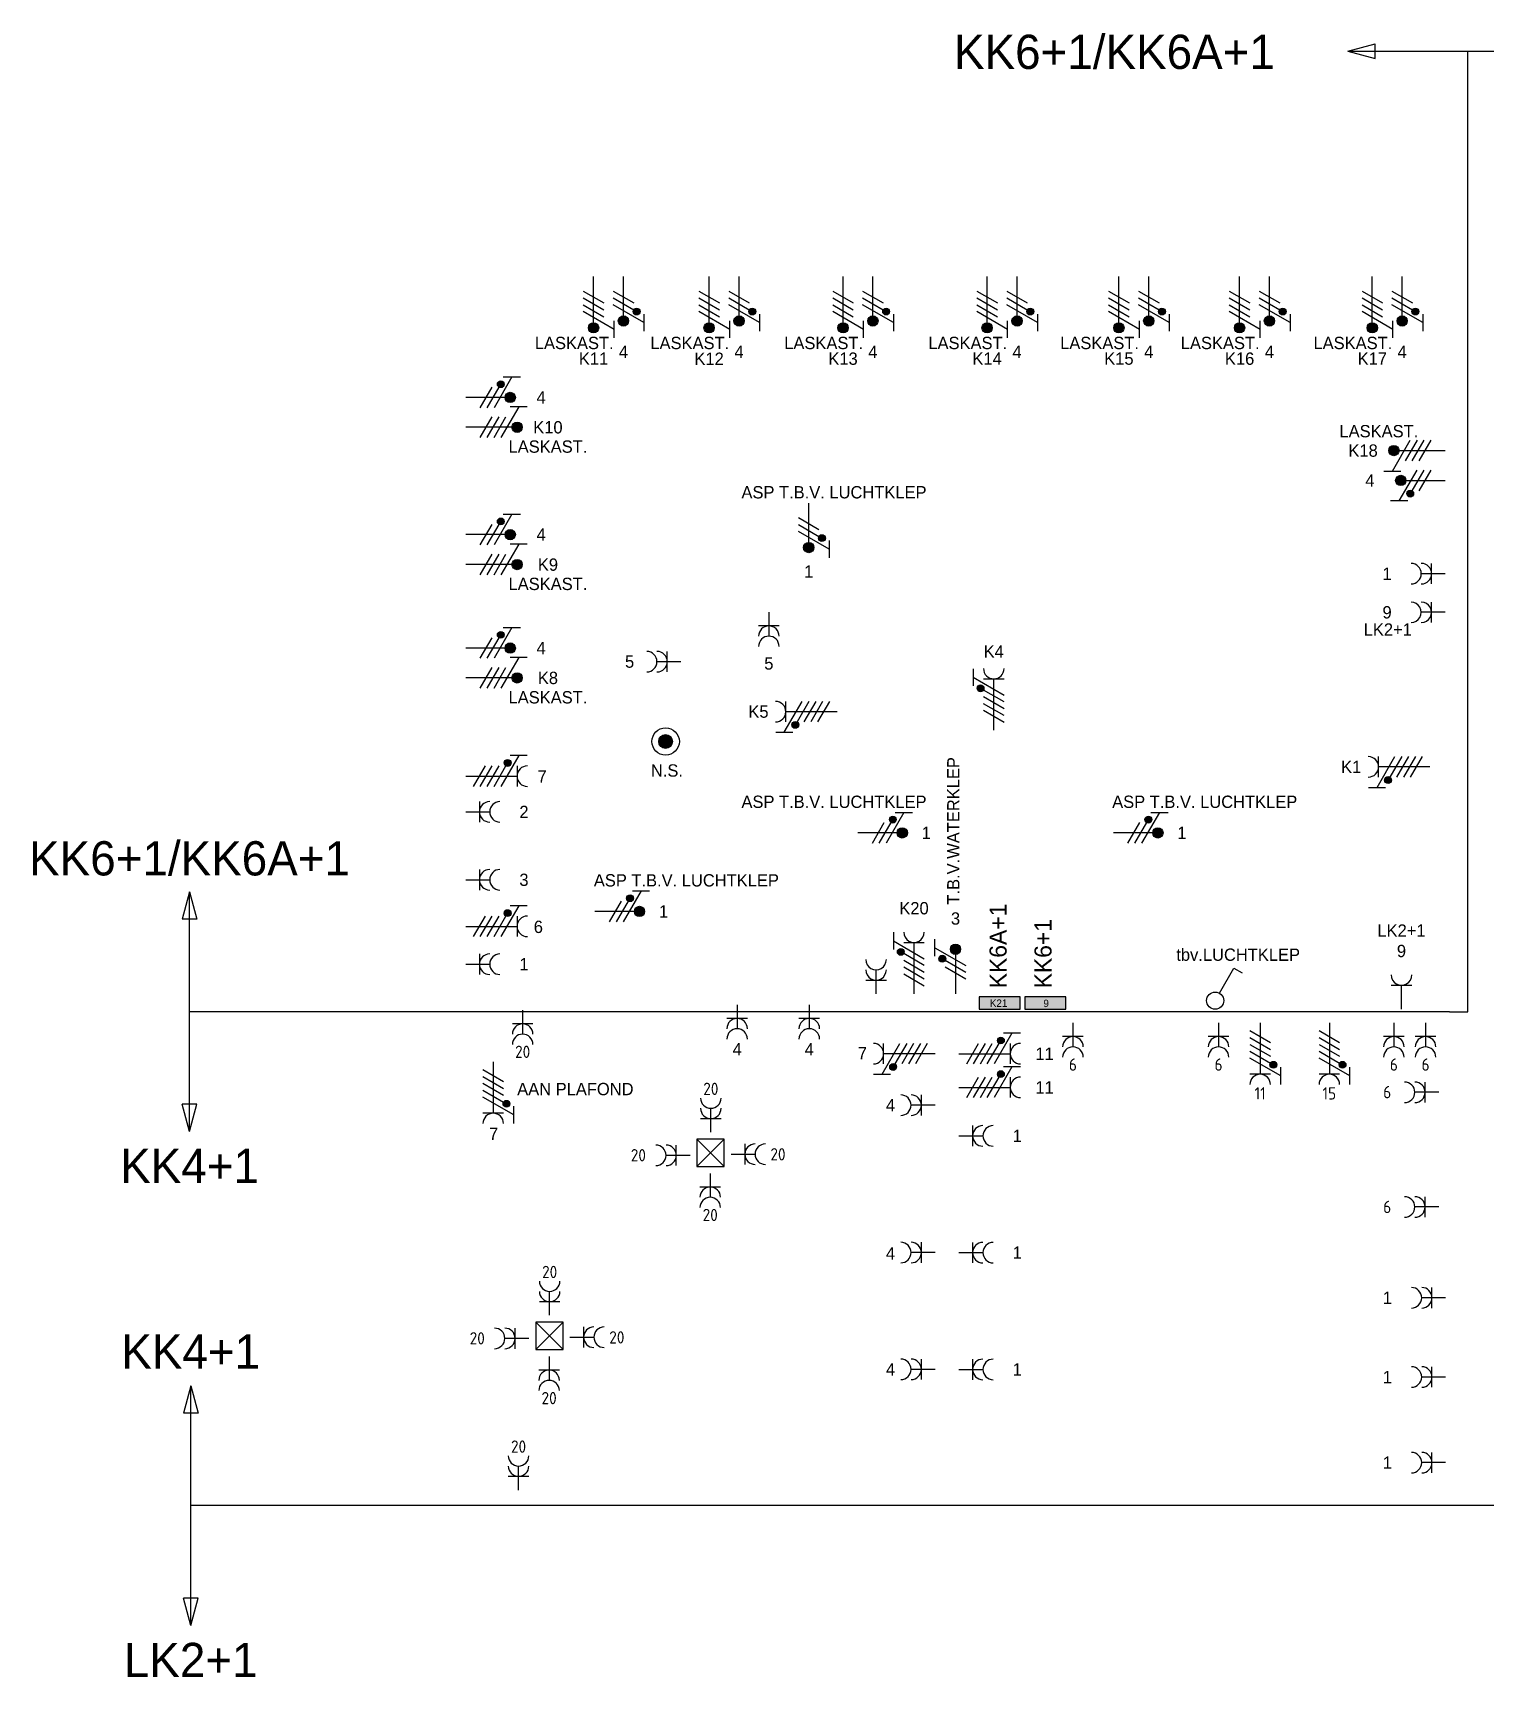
# Model space of a CAD drawing. Header units: millimetres. Extents: x -1608 to 112523, y -8311 to 74446.
# Drawn here: x 34407 to 55607, y 50416 to 74426 of the extents above; entities that cross this region are included whole.
import ezdxf
from ezdxf.enums import TextEntityAlignment as Align
from ezdxf.lldxf.tags import DXFTag

# ---------------------------------------------------------------- set-up
doc = ezdxf.new("R2010")
doc.units = ezdxf.units.MM
doc.header["$LTSCALE"] = 100
for name, color, linetype in [('EL$1----', 3, 'Continuous'), ('EL6211--', 3, 'Continuous'), ('EL6212--', 3, 'Continuous'), ('EL6212--_S', 4, 'Continuous'), ('EL6221--', 3, 'Continuous'), ('EL6222--', 3, 'Continuous'), ('EL6311--', 3, 'Continuous')]:
    doc.layers.add(name, color=color, linetype=linetype)
doc.styles.add('buro-018', font='BUROFONT.shx', dxfattribs={"height": 180})
doc.styles.add('BURO-025', font='BUROFONT.shx', dxfattribs={"height": 250})
doc.styles.add('BURO-035', font='BUROFONT.shx', dxfattribs={"height": 350})
doc.styles.add('STABICAD-012', font='ISOCP.SHX', dxfattribs={"height": 1.2})
doc.styles.add('STABICAD-018', font='ISOCP.SHX', dxfattribs={"height": 1.8})
tags = doc.linetypes.add('CENTER', pattern=[2, 1.25, -0.25, 0.25, -0.25]).pattern_tags.tags
tags[10:11] = [DXFTag(74, 4), DXFTag(75, 0), DXFTag(340, '0'), DXFTag(46, 1.0), DXFTag(50, 0.0), DXFTag(44, 0.0), DXFTag(45, 0.0)]
tags[8:9] = [DXFTag(74, 4), DXFTag(75, 0), DXFTag(340, '0'), DXFTag(46, 1.0), DXFTag(50, 0.0), DXFTag(44, 0.0), DXFTag(45, 0.0)]
tags[6:7] = [DXFTag(74, 4), DXFTag(75, 0), DXFTag(340, '0'), DXFTag(46, 1.0), DXFTag(50, 0.0), DXFTag(44, 0.0), DXFTag(45, 0.0)]
tags[4:5] = [DXFTag(74, 4), DXFTag(75, 0), DXFTag(340, '0'), DXFTag(46, 1.0), DXFTag(50, 0.0), DXFTag(44, 0.0), DXFTag(45, 0.0)]

# ---------------------------------------------------------------- blocks, each defined once
blk = doc.blocks.new('111304D')
at = {"color": 0, "linetype": 'Continuous'}
for p, q in [((-3, 9.98), (-3, 7.48)), ((-3, 8.73), (1.5, 6.13)), ((-1.5, 8.5), (1.5, 8.5)), ((0, 1), (0, 8.5)), ((1.5, 5.13), (-1.5, 6.87)), ((1.5, 4.13), (-1.5, 5.87)), ((1.5, 3.13), (-1.5, 4.87)), ((1.5, 2.13), (-1.5, 3.87))]:
    blk.add_line(p, q, dxfattribs=at)
at = {"color": 0, "linetype": 'Continuous', "const_width": 0.5}
blk.add_lwpolyline([(-1.68, 7.12, 1), (-2.18, 7.12, 1)], format="xyb", close=True, dxfattribs=at)
at = {"color": 0, "linetype": 'Continuous'}
blk.add_circle((-1.93, 7.12), 0.5, dxfattribs=at)
blk.add_arc((0, 10), 1.5, 180, 0, dxfattribs=at)
at = {"color": 0, "linetype": 'Continuous', "style": 'buro-018'}
for tag, p in [('PANEL', (0, 15.5)), ('CIRCUIT', (0, 12.5)), ('SUBCIRCUIT', (4.5, 12.5))]:
    blk.add_attdef(tag, text='', height=1.8, dxfattribs=at).set_placement(p, align=Align.MIDDLE)
at = {"color": 0, "linetype": 'Continuous', "style": 'buro-018', "flags": 1}
for tag, p in [('POWERCODE', (13, 12.5)), ('ARTICLECODE', (0, 0))]:
    blk.add_attdef(tag, text='', height=1.8, dxfattribs=at).set_placement(p, align=Align.MIDDLE)
blk = doc.blocks.new('111304A')
at = {"color": 0, "linetype": 'Continuous'}
for p, q in [((-1.5, 3), (1.5, 3)), ((0, 1), (0, 4.5))]:
    blk.add_line(p, q, dxfattribs=at)
for centre in [(0, 6), (0, 4.5)]:
    blk.add_arc(centre, 1.5, 180, 0, dxfattribs=at)
at = {"color": 0, "linetype": 'Continuous', "style": 'buro-018'}
for tag, p in [('PANEL', (0, 11.5)), ('CIRCUIT', (0, 8.5)), ('SUBCIRCUIT', (4.5, 8.5))]:
    blk.add_attdef(tag, text='', height=1.8, dxfattribs=at).set_placement(p, align=Align.MIDDLE)
at = {"color": 0, "linetype": 'Continuous', "style": 'buro-018', "flags": 1}
for tag, p in [('POWERCODE', (13, 8.5)), ('ARTICLECODE', (0, 0))]:
    blk.add_attdef(tag, text='', height=1.8, dxfattribs=at).set_placement(p, align=Align.MIDDLE)
blk = doc.blocks.new('E00078')
at = {"color": 0, "linetype": 'Continuous'}
for p, q in [((-3, 6.48), (-3, 8.98)), ((-3, 7.73), (1.5, 5.13)), ((0, 7.5), (0, 1)), ((1.5, 4.13), (-1.5, 5.87)), ((1.5, 3.13), (-1.5, 4.87))]:
    blk.add_line(p, q, dxfattribs=at)
at = {"color": 0, "const_width": 0.75}
blk.add_lwpolyline([(-0.38, 7.5, 1), (0.38, 7.5, 1)], format="xyb", close=True, dxfattribs=at)
at = {"color": 0, "linetype": 'Continuous', "const_width": 0.5}
blk.add_lwpolyline([(-2.18, 6.12, 1), (-1.68, 6.12, 1)], format="xyb", close=True, dxfattribs=at)
at = {"color": 0, "linetype": 'Continuous'}
for centre, radius in [((0, 7.5), 0.75), ((-1.93, 6.12), 0.5)]:
    blk.add_circle(centre, radius, dxfattribs=at)
at = {"color": 0, "linetype": 'Continuous', "style": 'buro-018'}
for tag, p in [('PANEL', (0, 14)), ('CIRCUIT', (0, 11)), ('SUBCIRCUIT', (4.5, 11))]:
    blk.add_attdef(tag, text='', height=1.8, dxfattribs=at).set_placement(p, align=Align.MIDDLE)
at = {"color": 0, "linetype": 'Continuous', "style": 'buro-018', "flags": 1}
for tag, p in [('POWERCODE', (13, 11)), ('ARTICLECODE', (0, 0))]:
    blk.add_attdef(tag, text='', height=1.8, dxfattribs=at).set_placement(p, align=Align.MIDDLE)
blk = doc.blocks.new('1116A4C')
at = {"color": 0, "linetype": 'Continuous'}
for p, q in [((-5, 4), (-5, 1)), ((5, 4), (-5, 4)), ((-5, 1), (5, 1)), ((5, 1), (5, 4))]:
    blk.add_line(p, q, dxfattribs=at)
blk.add_solid([(-5, 4), (-5, 1), (5, 4), (5, 1)], dxfattribs=at)
at = {"color": 0, "linetype": 'Continuous', "style": 'buro-018'}
for tag, p in [('PANEL', (0, 15)), ('CIRCUIT', (0, 9)), ('SUBCIRCUIT', (4.5, 9)), ('PANELNAME', (0, 6))]:
    blk.add_attdef(tag, text='', height=1.8, dxfattribs=at).set_placement(p, align=Align.MIDDLE)
at = {"color": 0, "linetype": 'Continuous', "style": 'buro-018', "flags": 1}
blk.add_attdef('ARTICLECODE', text='', height=1.8, dxfattribs=at).set_placement((0, 0), align=Align.MIDDLE)
at = {"layer": 'EL6311--', "color": 1, "style": 'STABICAD-012', "flags": 1}
blk.add_attdef('CASCADINGPANEL', text='', height=1.8, rotation=270, dxfattribs=at).set_placement((982.41, 492.48), align=Align.MIDDLE_CENTER)
blk = doc.blocks.new('1114A1')
at = {"color": 0, "linetype": 'Continuous'}
for p, q in [((0.62, 3.33), (2.74, 7)), ((2.74, 7), (3.95, 6.3))]:
    blk.add_line(p, q, dxfattribs=at)
blk.add_circle((0, 2.25), 1.25, dxfattribs=at)
at = {"color": 0, "linetype": 'Continuous', "style": 'buro-018'}
blk.add_attdef('SWITCHCODE', text='', height=1.8, dxfattribs=at).set_placement((3.36, 9), align=Align.MIDDLE)
at = {"color": 0, "linetype": 'Continuous', "style": 'buro-018', "flags": 1}
blk.add_attdef('ARTICLECODE', text='', height=1.8, dxfattribs=at).set_placement((0, 0), align=Align.MIDDLE)
blk = doc.blocks.new('E00080')
at = {"color": 0, "linetype": 'Continuous'}
for p, q in [((-3, 9.98), (-3, 7.48)), ((-3, 8.73), (1.5, 6.13)), ((0, 8.5), (0, 1)), ((1.5, 5.13), (-1.5, 6.87)), ((1.5, 4.13), (-1.5, 5.87)), ((1.5, 3.13), (-1.5, 4.87))]:
    blk.add_line(p, q, dxfattribs=at)
at = {"color": 0, "const_width": 0.75}
blk.add_lwpolyline([(-0.38, 8.5, 1), (0.38, 8.5, 1)], format="xyb", close=True, dxfattribs=at)
at = {"color": 0, "linetype": 'Continuous'}
blk.add_circle((0, 8.5), 0.75, dxfattribs=at)
at = {"color": 0, "linetype": 'Continuous', "style": 'buro-018'}
for tag, p in [('PANEL', (0, 15)), ('CIRCUIT', (0, 12)), ('SUBCIRCUIT', (4.5, 12))]:
    blk.add_attdef(tag, text='', height=1.8, dxfattribs=at).set_placement(p, align=Align.MIDDLE)
at = {"color": 0, "linetype": 'Continuous', "style": 'buro-018', "flags": 1}
for tag, p in [('POWERCODE', (13, 12)), ('ARTICLECODE', (0, 0))]:
    blk.add_attdef(tag, text='', height=1.8, dxfattribs=at).set_placement(p, align=Align.MIDDLE)
blk = doc.blocks.new('111304')
at = {"color": 0, "linetype": 'Continuous'}
for p, q in [((-1.5, 4.5), (1.5, 4.5)), ((0, 1), (0, 4.5))]:
    blk.add_line(p, q, dxfattribs=at)
blk.add_arc((0, 6), 1.5, 180, 0, dxfattribs=at)
at = {"color": 0, "linetype": 'Continuous', "style": 'buro-018'}
for tag, p in [('PANEL', (0, 11.5)), ('CIRCUIT', (0, 8.5)), ('SUBCIRCUIT', (4.5, 8.5))]:
    blk.add_attdef(tag, text='', height=1.8, dxfattribs=at).set_placement(p, align=Align.MIDDLE)
at = {"color": 0, "linetype": 'Continuous', "style": 'buro-018', "flags": 1}
for tag, p in [('POWERCODE', (13, 8.5)), ('ARTICLECODE', (0, 0))]:
    blk.add_attdef(tag, text='', height=1.8, dxfattribs=at).set_placement(p, align=Align.MIDDLE)
blk = doc.blocks.new('E00119')
at = {"color": 0, "linetype": 'Continuous', "const_width": 1}
blk.add_lwpolyline([(-0.5, 3, 1), (0.5, 3, 1)], format="xyb", close=True, dxfattribs=at)
at = {"color": 0, "linetype": 'Continuous'}
for radius in [2, 1]:
    blk.add_circle((0, 3), radius, dxfattribs=at)
at = {"color": 0, "linetype": 'Continuous', "style": 'buro-018'}
blk.add_attdef('SWITCHCODE', text='', height=1.8, dxfattribs=at).set_placement((0, 7), align=Align.MIDDLE)
at = {"color": 0, "linetype": 'Continuous', "style": 'buro-018', "flags": 1}
blk.add_attdef('ARTICLECODE', text='', height=1.8, dxfattribs=at).set_placement((0, 0), align=Align.MIDDLE)
blk = doc.blocks.new('E00160')
at = {"color": 0, "linetype": 'Continuous'}
for p, q in [((-17.5, 0), (-13.5, 1.07)), ((-17.5, 0), (17.5, 0)), ((-17.5, 0), (-13.5, -1.07)), ((-13.5, -1.07), (-13.5, 1.07)), ((17.5, 0), (13.5, 1.07)), ((13.5, -1.07), (13.5, 1.07)), ((17.5, 0), (13.5, -1.07))]:
    blk.add_line(p, q, dxfattribs=at)
at = {"color": 0, "linetype": 'Continuous', "style": 'BURO-035'}
for tag, p in [('TEXT2', (-22.5, 0)), ('TEXT1', (22.5, 0))]:
    blk.add_attdef(tag, text='', height=3.5, dxfattribs=at).set_placement(p, align=Align.MIDDLE)
blk = doc.blocks.new('E00149')
at = {"color": 0, "linetype": 'Continuous'}
for p, q in [((2, 2), (-2, 2)), ((-2, 2), (-2, -2)), ((2, -2), (2, 2)), ((-2, -2), (2, -2))]:
    blk.add_line(p, q, dxfattribs=at)
at = {"color": 0, "linetype": 'Continuous', "style": 'buro-018'}
for tag, p in [('PANEL', (0, 7)), ('CIRCUIT', (0, 4)), ('SUBCIRCUIT', (4.5, 4)), ('TEXT1', (0, 0))]:
    blk.add_attdef(tag, text='', height=1.8, dxfattribs=at).set_placement(p, align=Align.MIDDLE)
at = {"color": 0, "linetype": 'Continuous', "style": 'buro-018', "flags": 1}
for tag, p in [('POWERCODE', (13, 4)), ('ARTICLECODE', (0, 0))]:
    blk.add_attdef(tag, text='', height=1.8, dxfattribs=at).set_placement(p, align=Align.MIDDLE)
blk = doc.blocks.new('Haspel')
at = {"layer": 'EL6222--'}
for p, q in [((43587, 65385), (43987, 65785)), ((43587, 65785), (43987, 65385))]:
    blk.add_line(p, q, dxfattribs=at)
at = {"layer": 'EL$1----', "linetype": 'Continuous', "xscale": 100, "yscale": 100, "zscale": 100}
blk.add_blockref('E00149', (43787, 65585), dxfattribs=at)

msp = doc.modelspace()

# ---------------------------------------------------------------- linework, layer by layer
at = {"layer": 'EL6212--_S', "linetype": 'CENTER'}
for p, q in [((55354, 60132), (55354, 74159)), ((55086, 60132), (36694, 60132)), ((55086, 60132), (55354, 60132)), ((55086, 52920), (36711, 52920)), ((62272, 52920), (55086, 52920))]:
    msp.add_line(p, q, dxfattribs=at)

# ---------------------------------------------------------------- block references
at = {"layer": 'EL6211--'}
for p in [(513, -7513, -2730), (-1840, -10187)]:
    msp.add_blockref('Haspel', p, dxfattribs=at)
at = {"layer": 'EL6212--', "linetype": 'Continuous'}
ref = msp.add_blockref('1116A4C', (48522, 60409), dxfattribs=dict(at, xscale=60, yscale=60, zscale=60, rotation=180))
ref.add_attrib('CIRCUIT', 'K21', dxfattribs={"layer": '0', "color": 1, "linetype": 'ByBlock', "height": 108, "style": 'buro-018'}).set_placement((48505, 60258), align=Align.MIDDLE)
ref.add_attrib('PANELNAME', 'KK6A+1', dxfattribs={"layer": '0', "color": 2, "linetype": 'ByBlock', "height": 250, "rotation": 90, "style": 'BURO-025'}).set_placement((48497, 61093), align=Align.MIDDLE)
ref = msp.add_blockref('1116A4C', (49187, 60409), dxfattribs=dict(at, xscale=60, yscale=60, zscale=60, rotation=180))
ref.add_attrib('CIRCUIT', '9', dxfattribs={"layer": '0', "color": 1, "linetype": 'ByBlock', "height": 108, "style": 'buro-018'}).set_placement((49199, 60254), align=Align.MIDDLE)
ref.add_attrib('PANELNAME', 'KK6+1', dxfattribs={"layer": '0', "color": 2, "linetype": 'ByBlock', "height": 250, "rotation": 90, "style": 'BURO-025'}).set_placement((49153, 60980), align=Align.MIDDLE)
at = {"layer": 'EL6212--_S', "linetype": 'Continuous'}
ref = msp.add_blockref('E00160', (55354, 74159), dxfattribs=dict(at, xscale=100, yscale=100, zscale=100))
ref.add_attrib('TEXT1', 'KK4+1', dxfattribs={"layer": '0', "color": 4, "linetype": 'ByBlock', "height": 500, "style": 'buro-018'}).set_placement((58827, 74159), align=Align.MIDDLE)
ref.add_attrib('TEXT2', 'KK6+1/KK6A+1', dxfattribs={"layer": '0', "color": 4, "linetype": 'ByBlock', "height": 500, "style": 'buro-018'}).set_placement((50196, 74159), align=Align.MIDDLE)
ref = msp.add_blockref('E00160', (36694, 60132), dxfattribs=dict(at, xscale=100, yscale=100, zscale=100, rotation=90.00000000000001))
ref.add_attrib('TEXT1', 'KK6+1/KK6A+1', dxfattribs={"layer": '0', "color": 4, "linetype": 'ByBlock', "height": 500, "style": 'buro-018'}).set_placement((36694, 62382), align=Align.MIDDLE)
ref.add_attrib('TEXT2', 'KK4+1', dxfattribs={"layer": '0', "color": 4, "linetype": 'ByBlock', "height": 500, "style": 'buro-018'}).set_placement((36694, 57882), align=Align.MIDDLE)
ref = msp.add_blockref('E00160', (36711, 52920), dxfattribs=dict(at, xscale=100, yscale=100, zscale=100, rotation=90.00000000000001))
ref.add_attrib('TEXT1', 'KK4+1', dxfattribs={"layer": '0', "color": 4, "linetype": 'ByBlock', "height": 500, "style": 'buro-018'}).set_placement((36711, 55170), align=Align.MIDDLE)
ref.add_attrib('TEXT2', 'LK2+1', dxfattribs={"layer": '0', "color": 4, "linetype": 'ByBlock', "height": 500, "style": 'buro-018'}).set_placement((36711, 50670), align=Align.MIDDLE)
at = {"layer": 'EL6221--', "linetype": 'Continuous'}
ref = msp.add_blockref('E00080', (42592, 70969), dxfattribs=dict(at, xscale=100, yscale=100, zscale=100, rotation=180))
ref.add_attrib('CIRCUIT', 'K11', dxfattribs={"layer": '0', "color": 1, "linetype": 'ByBlock', "height": 180, "style": 'buro-018'}).set_placement((42592, 69669), align=Align.MIDDLE)
ref.add_attrib('POWERCODE', 'LASKAST.', dxfattribs={"layer": '0', "color": 1, "linetype": 'ByBlock', "height": 180, "style": 'buro-018'}).set_placement((42310, 69898), align=Align.MIDDLE)
ref = msp.add_blockref('E00080', (44279, 70969), dxfattribs=dict(at, xscale=100, yscale=100, zscale=100, rotation=180))
ref.add_attrib('CIRCUIT', 'K12', dxfattribs={"layer": '0', "color": 1, "linetype": 'ByBlock', "height": 180, "style": 'buro-018'}).set_placement((44279, 69669), align=Align.MIDDLE)
ref.add_attrib('POWERCODE', 'LASKAST.', dxfattribs={"layer": '0', "color": 1, "linetype": 'ByBlock', "height": 180, "style": 'buro-018'}).set_placement((43997, 69898), align=Align.MIDDLE)
ref = msp.add_blockref('E00080', (46234, 70969), dxfattribs=dict(at, xscale=100, yscale=100, zscale=100, rotation=180))
ref.add_attrib('CIRCUIT', 'K13', dxfattribs={"layer": '0', "color": 1, "linetype": 'ByBlock', "height": 180, "style": 'buro-018'}).set_placement((46234, 69669), align=Align.MIDDLE)
ref.add_attrib('POWERCODE', 'LASKAST.', dxfattribs={"layer": '0', "color": 1, "linetype": 'ByBlock', "height": 180, "style": 'buro-018'}).set_placement((45951, 69898), align=Align.MIDDLE)
ref = msp.add_blockref('E00080', (48337, 70969), dxfattribs=dict(at, xscale=100, yscale=100, zscale=100, rotation=180))
ref.add_attrib('CIRCUIT', 'K14', dxfattribs={"layer": '0', "color": 1, "linetype": 'ByBlock', "height": 180, "style": 'buro-018'}).set_placement((48337, 69669), align=Align.MIDDLE)
ref.add_attrib('POWERCODE', 'LASKAST.', dxfattribs={"layer": '0', "color": 1, "linetype": 'ByBlock', "height": 180, "style": 'buro-018'}).set_placement((48055, 69898), align=Align.MIDDLE)
ref = msp.add_blockref('E00080', (50261, 70969), dxfattribs=dict(at, xscale=100, yscale=100, zscale=100, rotation=180))
ref.add_attrib('CIRCUIT', 'K15', dxfattribs={"layer": '0', "color": 1, "linetype": 'ByBlock', "height": 180, "style": 'buro-018'}).set_placement((50261, 69669), align=Align.MIDDLE)
ref.add_attrib('POWERCODE', 'LASKAST.', dxfattribs={"layer": '0', "color": 1, "linetype": 'ByBlock', "height": 180, "style": 'buro-018'}).set_placement((49979, 69898), align=Align.MIDDLE)
ref = msp.add_blockref('E00080', (52023, 70969), dxfattribs=dict(at, xscale=100, yscale=100, zscale=100, rotation=180))
ref.add_attrib('CIRCUIT', 'K16', dxfattribs={"layer": '0', "color": 1, "linetype": 'ByBlock', "height": 180, "style": 'buro-018'}).set_placement((52023, 69669), align=Align.MIDDLE)
ref.add_attrib('POWERCODE', 'LASKAST.', dxfattribs={"layer": '0', "color": 1, "linetype": 'ByBlock', "height": 180, "style": 'buro-018'}).set_placement((51740, 69898), align=Align.MIDDLE)
ref = msp.add_blockref('E00080', (53960, 70969), dxfattribs=dict(at, xscale=100, yscale=100, zscale=100, rotation=180))
ref.add_attrib('CIRCUIT', 'K17', dxfattribs={"layer": '0', "color": 1, "linetype": 'ByBlock', "height": 180, "style": 'buro-018'}).set_placement((53960, 69669), align=Align.MIDDLE)
ref.add_attrib('POWERCODE', 'LASKAST.', dxfattribs={"layer": '0', "color": 1, "linetype": 'ByBlock', "height": 180, "style": 'buro-018'}).set_placement((53677, 69898), align=Align.MIDDLE)
ref = msp.add_blockref('E00080', (40626, 68667), dxfattribs=dict(at, xscale=100, yscale=100, zscale=100, rotation=270))
ref.add_attrib('CIRCUIT', 'K10', dxfattribs={"layer": '0', "color": 1, "linetype": 'ByBlock', "height": 180, "style": 'buro-018'}).set_placement((41926, 68667), align=Align.MIDDLE)
ref.add_attrib('POWERCODE', 'LASKAST.', dxfattribs={"layer": '0', "color": 1, "linetype": 'ByBlock', "height": 180, "style": 'buro-018'}).set_placement((41926, 68385), align=Align.MIDDLE)
ref = msp.add_blockref('E00080', (55126, 68327), dxfattribs=dict(at, xscale=100, yscale=100, zscale=100, rotation=90.00000000000001))
ref.add_attrib('CIRCUIT', 'K18', dxfattribs={"layer": '0', "color": 1, "linetype": 'ByBlock', "height": 180, "style": 'buro-018'}).set_placement((53826, 68327), align=Align.MIDDLE)
ref.add_attrib('POWERCODE', 'LASKAST.', dxfattribs={"layer": '0', "color": 1, "linetype": 'ByBlock', "height": 180, "style": 'buro-018'}).set_placement((54056, 68610), align=Align.MIDDLE)
ref = msp.add_blockref('E00080', (40626, 66662), dxfattribs=dict(at, xscale=100, yscale=100, zscale=100, rotation=270))
ref.add_attrib('CIRCUIT', 'K9', dxfattribs={"layer": '0', "color": 1, "linetype": 'ByBlock', "height": 180, "style": 'buro-018'}).set_placement((41926, 66662), align=Align.MIDDLE)
ref.add_attrib('POWERCODE', 'LASKAST.', dxfattribs={"layer": '0', "color": 1, "linetype": 'ByBlock', "height": 180, "style": 'buro-018'}).set_placement((41926, 66380), align=Align.MIDDLE)
ref = msp.add_blockref('111304D', (48434, 64143), dxfattribs=dict(at, xscale=100, yscale=100, zscale=100))
ref.add_attrib('CIRCUIT', 'K4', dxfattribs={"layer": '0', "color": 1, "linetype": 'ByBlock', "height": 180, "style": 'buro-018'}).set_placement((48434, 65393), align=Align.MIDDLE)
ref = msp.add_blockref('E00080', (40626, 65007), dxfattribs=dict(at, xscale=100, yscale=100, zscale=100, rotation=270))
ref.add_attrib('POWERCODE', 'LASKAST.', dxfattribs={"layer": '0', "color": 1, "linetype": 'ByBlock', "height": 180, "style": 'buro-018'}).set_placement((41926, 64724), align=Align.MIDDLE)
ref.add_attrib('CIRCUIT', 'K8', dxfattribs={"layer": '0', "color": 1, "linetype": 'ByBlock', "height": 180, "style": 'buro-018'}).set_placement((41926, 65007), align=Align.MIDDLE)
ref = msp.add_blockref('111304D', (46249, 64514), dxfattribs=dict(at, xscale=100, yscale=100, zscale=100, rotation=90.00000000000001))
ref.add_attrib('CIRCUIT', 'K5', dxfattribs={"layer": '0', "color": 1, "linetype": 'ByBlock', "height": 180, "style": 'buro-018'}).set_placement((44999, 64514), align=Align.MIDDLE)
ref = msp.add_blockref('111304D', (40626, 63572), dxfattribs=dict(at, xscale=100, yscale=100, zscale=100, rotation=270))
ref.add_attrib('CIRCUIT', '7', dxfattribs={"layer": '0', "color": 1, "linetype": 'ByBlock', "height": 180, "style": 'buro-018'}).set_placement((41842, 63569), align=Align.MIDDLE)
ref = msp.add_blockref('111304D', (54902, 63708), dxfattribs=dict(at, xscale=100, yscale=100, zscale=100, rotation=90.00000000000001))
ref.add_attrib('CIRCUIT', 'K1', dxfattribs={"layer": '0', "color": 1, "linetype": 'ByBlock', "height": 180, "style": 'buro-018'}).set_placement((53652, 63708), align=Align.MIDDLE)
ref = msp.add_blockref('111304D', (47270, 60294), dxfattribs=dict(at, xscale=100, yscale=100, zscale=100, rotation=359.999958313458))
ref.add_attrib('CIRCUIT', 'K20', dxfattribs={"layer": '0', "color": 1, "linetype": 'ByBlock', "height": 180, "style": 'buro-018'}).set_placement((47270, 61644), align=Align.MIDDLE)
ref = msp.add_blockref('111304D', (40626, 61379), dxfattribs=dict(at, xscale=100, yscale=100, zscale=100, rotation=270))
ref.add_attrib('CIRCUIT', '6', dxfattribs={"layer": '0', "color": 1, "linetype": 'ByBlock', "height": 180, "style": 'buro-018'}).set_placement((41786, 61372), align=Align.MIDDLE)
ref = msp.add_blockref('111304D', (47826, 59519), dxfattribs=dict(at, xscale=100, yscale=100, zscale=100, rotation=270))
ref.add_attrib('CIRCUIT', '11', dxfattribs={"layer": '0', "color": 1, "linetype": 'ByBlock', "height": 180, "style": 'buro-018'}).set_placement((49176, 59519), align=Align.MIDDLE)
ref = msp.add_blockref('111304D', (52323, 60069), dxfattribs=dict(at, xscale=100, yscale=100, zscale=100, rotation=180))
ref.add_attrib('CIRCUIT', '11', dxfattribs={"layer": '0', "color": 1, "linetype": 'Continuous', "height": 180, "style": 'STABICAD-018'}).set_placement((52323, 58941), align=Align.MIDDLE)
ref = msp.add_blockref('111304D', (53333, 60069), dxfattribs=dict(at, xscale=100, yscale=100, zscale=100, rotation=180))
ref.add_attrib('CIRCUIT', '15', dxfattribs={"layer": '0', "color": 1, "linetype": 'Continuous', "height": 180, "style": 'STABICAD-018'}).set_placement((53333, 58940), align=Align.MIDDLE)
ref = msp.add_blockref('111304D', (47677, 59519), dxfattribs=dict(at, xscale=100, yscale=100, zscale=100, rotation=90.00000000000001))
ref.add_attrib('CIRCUIT', '7', dxfattribs={"layer": '0', "color": 1, "linetype": 'ByBlock', "height": 180, "style": 'buro-018'}).set_placement((46516, 59526), align=Align.MIDDLE)
ref = msp.add_blockref('111304D', (41127, 59500), dxfattribs=dict(at, xscale=100, yscale=100, zscale=100, rotation=180))
ref.add_attrib('CIRCUIT', '7', dxfattribs={"layer": '0', "color": 1, "linetype": 'ByBlock', "height": 180, "style": 'buro-018'}).set_placement((41133, 58350), align=Align.MIDDLE)
ref = msp.add_blockref('111304D', (47826, 59028), dxfattribs=dict(at, xscale=100, yscale=100, zscale=100, rotation=269.9999166236955))
ref.add_attrib('CIRCUIT', '11', dxfattribs={"layer": '0', "color": 1, "linetype": 'ByBlock', "height": 180, "style": 'buro-018'}).set_placement((49176, 59028), align=Align.MIDDLE)
at = {"layer": 'EL6222--', "linetype": 'Continuous'}
ref = msp.add_blockref('E00078', (43028, 70969), dxfattribs=dict(at, xscale=100, yscale=100, zscale=100, rotation=179.9999166225446))
ref.add_attrib('CIRCUIT', '4', dxfattribs={"layer": '0', "color": 1, "linetype": 'ByBlock', "height": 180, "style": 'buro-018'}).set_placement((43028, 69769), align=Align.MIDDLE)
ref = msp.add_blockref('E00078', (44716, 70969), dxfattribs=dict(at, xscale=100, yscale=100, zscale=100, rotation=179.9999166225446))
ref.add_attrib('CIRCUIT', '4', dxfattribs={"layer": '0', "color": 1, "linetype": 'ByBlock', "height": 180, "style": 'buro-018'}).set_placement((44716, 69769), align=Align.MIDDLE)
ref = msp.add_blockref('E00078', (46670, 70969), dxfattribs=dict(at, xscale=100, yscale=100, zscale=100, rotation=179.9999166225446))
ref.add_attrib('CIRCUIT', '4', dxfattribs={"layer": '0', "color": 1, "linetype": 'ByBlock', "height": 180, "style": 'buro-018'}).set_placement((46670, 69769), align=Align.MIDDLE)
ref = msp.add_blockref('E00078', (48774, 70969), dxfattribs=dict(at, xscale=100, yscale=100, zscale=100, rotation=179.9999166225446))
ref.add_attrib('CIRCUIT', '4', dxfattribs={"layer": '0', "color": 1, "linetype": 'ByBlock', "height": 180, "style": 'buro-018'}).set_placement((48774, 69769), align=Align.MIDDLE)
ref = msp.add_blockref('E00078', (50697, 70969), dxfattribs=dict(at, xscale=100, yscale=100, zscale=100, rotation=179.9999166225446))
ref.add_attrib('CIRCUIT', '4', dxfattribs={"layer": '0', "color": 1, "linetype": 'ByBlock', "height": 180, "style": 'buro-018'}).set_placement((50697, 69769), align=Align.MIDDLE)
ref = msp.add_blockref('E00078', (52459, 70969), dxfattribs=dict(at, xscale=100, yscale=100, zscale=100, rotation=179.9999166225446))
ref.add_attrib('CIRCUIT', '4', dxfattribs={"layer": '0', "color": 1, "linetype": 'ByBlock', "height": 180, "style": 'buro-018'}).set_placement((52459, 69769), align=Align.MIDDLE)
ref = msp.add_blockref('E00078', (54396, 70969), dxfattribs=dict(at, xscale=100, yscale=100, zscale=100, rotation=179.9999166225446))
ref.add_attrib('CIRCUIT', '4', dxfattribs={"layer": '0', "color": 1, "linetype": 'ByBlock', "height": 180, "style": 'buro-018'}).set_placement((54396, 69769), align=Align.MIDDLE)
ref = msp.add_blockref('E00078', (40626, 69103), dxfattribs=dict(at, xscale=100, yscale=100, zscale=100, rotation=269.9999166236349))
ref.add_attrib('CIRCUIT', '4', dxfattribs={"layer": '0', "color": 1, "linetype": 'ByBlock', "height": 180, "style": 'buro-018'}).set_placement((41826, 69103), align=Align.MIDDLE)
ref = msp.add_blockref('E00078', (55126, 67891), dxfattribs=dict(at, xscale=100, yscale=100, zscale=100, rotation=89.99991662363496))
ref.add_attrib('CIRCUIT', '4', dxfattribs={"layer": '0', "color": 1, "linetype": 'ByBlock', "height": 180, "style": 'buro-018'}).set_placement((53926, 67891), align=Align.MIDDLE)
ref = msp.add_blockref('E00078', (45733, 67660), dxfattribs=dict(at, xscale=100, yscale=100, zscale=100, rotation=180))
ref.add_attrib('CIRCUIT', '1', dxfattribs={"layer": '0', "color": 1, "linetype": 'ByBlock', "height": 180, "style": 'buro-018'}).set_placement((45733, 66560), align=Align.MIDDLE)
ref = msp.add_blockref('E00078', (40626, 67099), dxfattribs=dict(at, xscale=100, yscale=100, zscale=100, rotation=269.9999166236349))
ref.add_attrib('CIRCUIT', '4', dxfattribs={"layer": '0', "color": 1, "linetype": 'ByBlock', "height": 180, "style": 'buro-018'}).set_placement((41826, 67099), align=Align.MIDDLE)
ref = msp.add_blockref('111304A', (55126, 66529), dxfattribs=dict(at, xscale=100, yscale=100, zscale=100, rotation=90.00000000000001))
ref.add_attrib('CIRCUIT', '1', dxfattribs={"layer": '0', "color": 1, "linetype": 'ByBlock', "height": 180, "style": 'buro-018'}).set_placement((54176, 66529), align=Align.MIDDLE)
ref = msp.add_blockref('111304A', (55126, 65965), dxfattribs=dict(at, xscale=100, yscale=100, zscale=100, rotation=89.99991662363496))
ref.add_attrib('CIRCUIT', '9', dxfattribs={"layer": '0', "color": 1, "linetype": 'ByBlock', "height": 180, "style": 'buro-018'}).set_placement((54176, 65965), align=Align.MIDDLE)
ref.add_attrib('PANEL', 'LK2+1', dxfattribs={"layer": '0', "color": 1, "linetype": 'ByBlock', "height": 180, "style": 'buro-018'}).set_placement((54186, 65715), align=Align.MIDDLE)
ref = msp.add_blockref('111304A', (45151, 66067), dxfattribs=dict(at, xscale=100, yscale=100, zscale=100, rotation=180))
ref.add_attrib('CIRCUIT', '5', dxfattribs={"layer": '0', "color": 1, "linetype": 'ByBlock', "height": 180, "style": 'buro-018'}).set_placement((45151, 65217), align=Align.MIDDLE)
ref = msp.add_blockref('E00078', (40626, 65443), dxfattribs=dict(at, xscale=100, yscale=100, zscale=100, rotation=269.9999166236349))
ref.add_attrib('CIRCUIT', '4', dxfattribs={"layer": '0', "color": 1, "linetype": 'ByBlock', "height": 180, "style": 'buro-018'}).set_placement((41826, 65443), align=Align.MIDDLE)
ref = msp.add_blockref('111304A', (43968, 65244), dxfattribs=dict(at, xscale=100, yscale=100, zscale=100, rotation=90.00000000000001))
ref.add_attrib('CIRCUIT', '5', dxfattribs={"layer": '0', "color": 1, "linetype": 'ByBlock', "height": 180, "style": 'buro-018'}).set_placement((43118, 65244), align=Align.MIDDLE)
ref = msp.add_blockref('111304A', (40626, 63051), dxfattribs=dict(at, xscale=100, yscale=100, zscale=100, rotation=270))
ref.add_attrib('CIRCUIT', '2', dxfattribs={"layer": '0', "color": 1, "linetype": 'ByBlock', "height": 180, "style": 'buro-018'}).set_placement((41576, 63051), align=Align.MIDDLE)
ref = msp.add_blockref('E00078', (46349, 62744), dxfattribs=dict(at, xscale=100, yscale=100, zscale=100, rotation=270))
ref.add_attrib('CIRCUIT', '1', dxfattribs={"layer": '0', "color": 1, "linetype": 'ByBlock', "height": 180, "style": 'buro-018'}).set_placement((47449, 62744), align=Align.MIDDLE)
ref = msp.add_blockref('E00078', (50080, 62744), dxfattribs=dict(at, xscale=100, yscale=100, zscale=100, rotation=270))
ref.add_attrib('CIRCUIT', '1', dxfattribs={"layer": '0', "color": 1, "linetype": 'ByBlock', "height": 180, "style": 'buro-018'}).set_placement((51180, 62744), align=Align.MIDDLE)
ref = msp.add_blockref('111304A', (40626, 62059), dxfattribs=dict(at, xscale=100, yscale=100, zscale=100, rotation=270.0000833762438))
ref.add_attrib('CIRCUIT', '3', dxfattribs={"layer": '0', "color": 1, "linetype": 'ByBlock', "height": 180, "style": 'buro-018'}).set_placement((41576, 62059), align=Align.MIDDLE)
ref = msp.add_blockref('E00078', (42513, 61597), dxfattribs=dict(at, xscale=100, yscale=100, zscale=100, rotation=270))
ref.add_attrib('CIRCUIT', '1', dxfattribs={"layer": '0', "color": 1, "linetype": 'ByBlock', "height": 180, "style": 'buro-018'}).set_placement((43613, 61597), align=Align.MIDDLE)
ref = msp.add_blockref('E00078', (47876, 60294), dxfattribs=dict(at, xscale=100, yscale=100, zscale=100, rotation=359.999958313458))
ref.add_attrib('CIRCUIT', '3', dxfattribs={"layer": '0', "color": 1, "linetype": 'ByBlock', "height": 180, "style": 'buro-018'}).set_placement((47876, 61494), align=Align.MIDDLE)
ref = msp.add_blockref('111304', (54386, 60069), dxfattribs=dict(at, xscale=100, yscale=100, zscale=100, rotation=359.999958313458))
ref.add_attrib('CIRCUIT', '9', dxfattribs={"layer": '0', "color": 1, "linetype": 'ByBlock', "height": 180, "style": 'buro-018'}).set_placement((54386, 61019), align=Align.MIDDLE)
ref.add_attrib('PANEL', 'LK2+1', dxfattribs={"layer": '0', "color": 1, "linetype": 'ByBlock', "height": 180, "style": 'buro-018'}).set_placement((54386, 61319), align=Align.MIDDLE)
ref = msp.add_blockref('111304A', (40626, 60826), dxfattribs=dict(at, xscale=100, yscale=100, zscale=100, rotation=270))
ref.add_attrib('CIRCUIT', '1', dxfattribs={"layer": '0', "color": 1, "linetype": 'ByBlock', "height": 180, "style": 'buro-018'}).set_placement((41576, 60826), align=Align.MIDDLE)
at = {"layer": 'EL6222--', "linetype": 'Continuous', "xscale": 100, "yscale": 100, "zscale": 100, "rotation": 359.999958313458}
msp.add_blockref('111304A', (46716, 60294), dxfattribs=at)
at = {"layer": 'EL6222--', "linetype": 'Continuous'}
ref = msp.add_blockref('111304A', (41557, 60255), dxfattribs=dict(at, xscale=100, yscale=100, zscale=100, rotation=180))
ref.add_attrib('CIRCUIT', '20', dxfattribs={"layer": '0', "color": 1, "linetype": 'Continuous', "height": 180, "style": 'STABICAD-018'}).set_placement((41557, 59547), align=Align.MIDDLE)
ref = msp.add_blockref('111304A', (44688, 60334), dxfattribs=dict(at, xscale=100, yscale=100, zscale=100, rotation=180))
ref.add_attrib('CIRCUIT', '4', dxfattribs={"layer": '0', "color": 1, "linetype": 'ByBlock', "height": 180, "style": 'buro-018'}).set_placement((44688, 59584), align=Align.MIDDLE)
ref = msp.add_blockref('111304A', (45741, 60334), dxfattribs=dict(at, xscale=100, yscale=100, zscale=100, rotation=180))
ref.add_attrib('CIRCUIT', '4', dxfattribs={"layer": '0', "color": 1, "linetype": 'ByBlock', "height": 180, "style": 'buro-018'}).set_placement((45741, 59584), align=Align.MIDDLE)
ref = msp.add_blockref('111304A', (49590, 60069), dxfattribs=dict(at, xscale=100, yscale=100, zscale=100, rotation=180))
ref.add_attrib('CIRCUIT', '6', dxfattribs={"layer": '0', "color": 1, "linetype": 'Continuous', "height": 180, "style": 'STABICAD-018'}).set_placement((49590, 59361), align=Align.MIDDLE)
ref = msp.add_blockref('111304A', (51716, 60069), dxfattribs=dict(at, xscale=100, yscale=100, zscale=100, rotation=180))
ref.add_attrib('CIRCUIT', '6', dxfattribs={"layer": '0', "color": 1, "linetype": 'Continuous', "height": 180, "style": 'STABICAD-018'}).set_placement((51716, 59361), align=Align.MIDDLE)
ref = msp.add_blockref('111304A', (54275, 60069), dxfattribs=dict(at, xscale=100, yscale=100, zscale=100, rotation=180))
ref.add_attrib('CIRCUIT', '6', dxfattribs={"layer": '0', "color": 1, "linetype": 'Continuous', "height": 180, "style": 'STABICAD-018'}).set_placement((54275, 59361), align=Align.MIDDLE)
ref = msp.add_blockref('111304A', (54738, 60069), dxfattribs=dict(at, xscale=100, yscale=100, zscale=100, rotation=180))
ref.add_attrib('CIRCUIT', '6', dxfattribs={"layer": '0', "color": 1, "linetype": 'Continuous', "height": 180, "style": 'STABICAD-018'}).set_placement((54738, 59361), align=Align.MIDDLE)
ref = msp.add_blockref('111304A', (44304, 58272), dxfattribs=dict(at, xscale=100, yscale=100, zscale=100))
ref.add_attrib('CIRCUIT', '20', dxfattribs={"layer": '0', "color": 1, "linetype": 'Continuous', "height": 180, "style": 'STABICAD-018'}).set_placement((44304, 59006), align=Align.MIDDLE)
ref = msp.add_blockref('111304A', (55031, 58956), dxfattribs=dict(at, xscale=100, yscale=100, zscale=100, rotation=90.00000000000001))
ref.add_attrib('CIRCUIT', '6', dxfattribs={"layer": '0', "color": 1, "linetype": 'Continuous', "height": 180, "style": 'STABICAD-018'}).set_placement((54178, 58958), align=Align.MIDDLE)
ref = msp.add_blockref('111304A', (47677, 58768), dxfattribs=dict(at, xscale=100, yscale=100, zscale=100, rotation=90.00000000000001))
ref.add_attrib('CIRCUIT', '4', dxfattribs={"layer": '0', "color": 1, "linetype": 'ByBlock', "height": 180, "style": 'buro-018'}).set_placement((46927, 58768), align=Align.MIDDLE)
ref = msp.add_blockref('111304A', (47826, 58319), dxfattribs=dict(at, xscale=100, yscale=100, zscale=100, rotation=270))
ref.add_attrib('CIRCUIT', '1', dxfattribs={"layer": '0', "color": 1, "linetype": 'Continuous', "height": 180, "style": 'buro-018'}).set_placement((48776, 58319), align=Align.MIDDLE)
ref = msp.add_blockref('111304A', (44100, 58035), dxfattribs=dict(at, xscale=100, yscale=100, zscale=100, rotation=90.00000000000001))
ref.add_attrib('CIRCUIT', '20', dxfattribs={"layer": '0', "color": 1, "linetype": 'Continuous', "height": 180, "style": 'STABICAD-018'}).set_placement((43246, 58037), align=Align.MIDDLE)
ref = msp.add_blockref('111304A', (44500, 58052), dxfattribs=dict(at, xscale=100, yscale=100, zscale=100, rotation=270))
ref.add_attrib('CIRCUIT', '20', dxfattribs={"layer": '0', "color": 1, "linetype": 'Continuous', "height": 180, "style": 'STABICAD-018'}).set_placement((45284, 58050), align=Align.MIDDLE)
ref = msp.add_blockref('111304A', (44295, 57872), dxfattribs=dict(at, xscale=100, yscale=100, zscale=100, rotation=180))
ref.add_attrib('CIRCUIT', '20', dxfattribs={"layer": '0', "color": 1, "linetype": 'Continuous', "height": 180, "style": 'STABICAD-018'}).set_placement((44295, 57164), align=Align.MIDDLE)
ref = msp.add_blockref('111304A', (55031, 57281), dxfattribs=dict(at, xscale=100, yscale=100, zscale=100, rotation=90.00000000000001))
ref.add_attrib('CIRCUIT', '6', dxfattribs={"layer": '0', "color": 1, "linetype": 'Continuous', "height": 180, "style": 'STABICAD-018'}).set_placement((54178, 57282), align=Align.MIDDLE)
ref = msp.add_blockref('111304A', (47677, 56615), dxfattribs=dict(at, xscale=100, yscale=100, zscale=100, rotation=90.00000000000001))
ref.add_attrib('CIRCUIT', '4', dxfattribs={"layer": '0', "color": 1, "linetype": 'ByBlock', "height": 180, "style": 'buro-018'}).set_placement((46926, 56603), align=Align.MIDDLE)
ref = msp.add_blockref('111304A', (47826, 56614), dxfattribs=dict(at, xscale=100, yscale=100, zscale=100, rotation=270))
ref.add_attrib('CIRCUIT', '1', dxfattribs={"layer": '0', "color": 1, "linetype": 'Continuous', "height": 180, "style": 'buro-018'}).set_placement((48776, 56614), align=Align.MIDDLE)
ref = msp.add_blockref('111304A', (41951, 55599, 2730), dxfattribs=dict(at, xscale=100, yscale=100, zscale=100))
ref.add_attrib('CIRCUIT', '20', dxfattribs={"layer": '0', "color": 1, "linetype": 'Continuous', "height": 180, "style": 'STABICAD-018'}).set_placement((41951, 56332, 2730), align=Align.MIDDLE)
ref = msp.add_blockref('111304A', (55131, 55955), dxfattribs=dict(at, xscale=100, yscale=100, zscale=100, rotation=90.00000000000001))
ref.add_attrib('CIRCUIT', '1', dxfattribs={"layer": '0', "color": 1, "linetype": 'Continuous', "height": 180, "style": 'buro-018'}).set_placement((54181, 55955), align=Align.MIDDLE)
ref = msp.add_blockref('111304A', (41747, 55362, 2730), dxfattribs=dict(at, xscale=100, yscale=100, zscale=100, rotation=90.00000000000001))
ref.add_attrib('CIRCUIT', '20', dxfattribs={"layer": '0', "color": 1, "linetype": 'Continuous', "height": 180, "style": 'STABICAD-018'}).set_placement((40894, 55363, 2730), align=Align.MIDDLE)
ref = msp.add_blockref('111304A', (42147, 55379, 2730), dxfattribs=dict(at, xscale=100, yscale=100, zscale=100, rotation=270))
ref.add_attrib('CIRCUIT', '20', dxfattribs={"layer": '0', "color": 1, "linetype": 'Continuous', "height": 180, "style": 'STABICAD-018'}).set_placement((42932, 55377, 2730), align=Align.MIDDLE)
ref = msp.add_blockref('111304A', (41943, 55199, 2730), dxfattribs=dict(at, xscale=100, yscale=100, zscale=100, rotation=180))
ref.add_attrib('CIRCUIT', '20', dxfattribs={"layer": '0', "color": 1, "linetype": 'Continuous', "height": 180, "style": 'STABICAD-018'}).set_placement((41943, 54490, 2730), align=Align.MIDDLE)
ref = msp.add_blockref('111304A', (47677, 54910), dxfattribs=dict(at, xscale=100, yscale=100, zscale=100, rotation=90.00000000000001))
ref.add_attrib('CIRCUIT', '4', dxfattribs={"layer": '0', "color": 1, "linetype": 'ByBlock', "height": 180, "style": 'buro-018'}).set_placement((46927, 54910), align=Align.MIDDLE)
ref = msp.add_blockref('111304A', (47826, 54909), dxfattribs=dict(at, xscale=100, yscale=100, zscale=100, rotation=270))
ref.add_attrib('CIRCUIT', '1', dxfattribs={"layer": '0', "color": 1, "linetype": 'Continuous', "height": 180, "style": 'buro-018'}).set_placement((48776, 54909), align=Align.MIDDLE)
ref = msp.add_blockref('111304A', (55131, 54798), dxfattribs=dict(at, xscale=100, yscale=100, zscale=100, rotation=90.00000000000001))
ref.add_attrib('CIRCUIT', '1', dxfattribs={"layer": '0', "color": 1, "linetype": 'Continuous', "height": 180, "style": 'buro-018'}).set_placement((54181, 54798), align=Align.MIDDLE)
ref = msp.add_blockref('111304A', (41497, 53048), dxfattribs=dict(at, xscale=100, yscale=100, zscale=100))
ref.add_attrib('CIRCUIT', '20', dxfattribs={"layer": '0', "color": 1, "linetype": 'Continuous', "height": 180, "style": 'STABICAD-018'}).set_placement((41497, 53782), align=Align.MIDDLE)
ref = msp.add_blockref('111304A', (55131, 53548), dxfattribs=dict(at, xscale=100, yscale=100, zscale=100, rotation=90.00000000000001))
ref.add_attrib('CIRCUIT', '1', dxfattribs={"layer": '0', "color": 1, "linetype": 'Continuous', "height": 180, "style": 'buro-018'}).set_placement((54181, 53548), align=Align.MIDDLE)
at = {"layer": 'EL6311--', "linetype": 'Continuous'}
ref = msp.add_blockref('E00119', (43793, 64339), dxfattribs=dict(at, xscale=100, yscale=100, zscale=100, rotation=150.2684041885493))
ref.add_attrib('SWITCHCODE', 'N.S.', dxfattribs={"layer": '0', "color": 1, "linetype": 'ByBlock', "height": 180, "style": 'buro-018'}).set_placement((43663, 63655), align=Align.MIDDLE)
ref = msp.add_blockref('1114A1', (51666, 60069), dxfattribs=dict(at, xscale=100, yscale=100, zscale=100))
ref.add_attrib('SWITCHCODE', 'tbv.LUCHTKLEP', dxfattribs={"layer": '0', "color": 1, "linetype": 'ByBlock', "height": 180, "style": 'buro-018'}).set_placement((52002, 60969), align=Align.MIDDLE)

# ---------------------------------------------------------------- texts
at = {"layer": 'EL6222--', "color": 1, "style": 'buro-018'}
for s, p in [('ASP T.B.V. LUCHTKLEP', (44751, 67628)), ('ASP T.B.V. LUCHTKLEP', (44751, 63108)), ('ASP T.B.V. LUCHTKLEP', (50163, 63108)), ('ASP T.B.V. LUCHTKLEP', (42596, 61961)), ('AAN PLAFOND', (41477, 58913))]:
    msp.add_text(s, height=180, dxfattribs=at).set_placement(p)
msp.add_text('T.B.V.WATERKLEP', height=180, rotation=90, dxfattribs=at).set_placement((47934, 61697))

doc.saveas('drawing.dxf')
